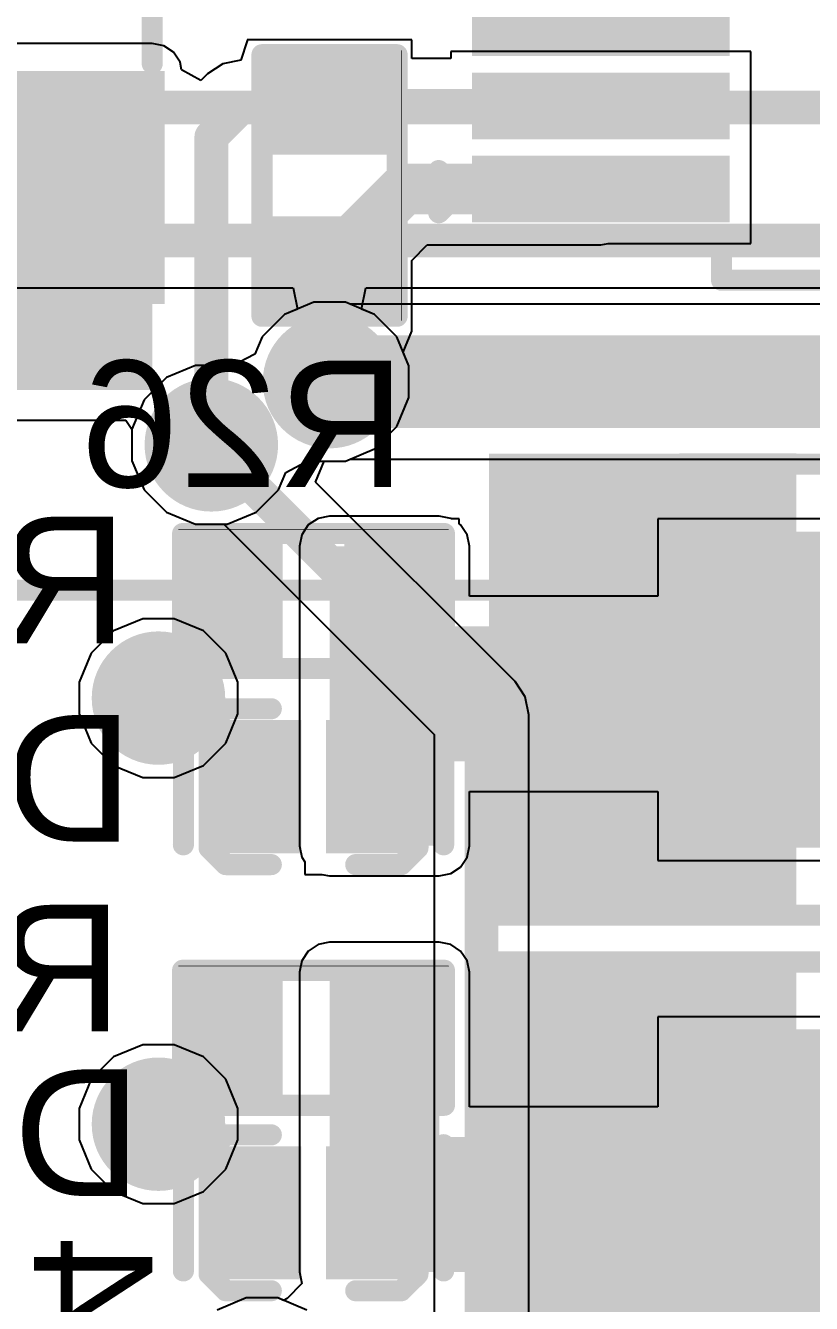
# Model space of a CAD drawing. Header units: inches. Extents: x 90 to 149.8, y 48.7 to 115.2.
# Drawn here: x 119.81 to 124.54, y 69.53 to 77.23 of the extents above; entities that cross this region are included whole.
import ezdxf

# ---------------------------------------------------------------- set-up
doc = ezdxf.new("R2010")
doc.units = ezdxf.units.IN
for name, color, linetype in [('Board_Outline', 56, 'Continuous'), ('Bottom Layer', 5, 'Continuous'), ('Bottom Overlay', 54, 'Continuous'), ('Bottom Paste', 16, 'Continuous'), ('Bottom Solder', 6, 'Continuous'), ('Layer 1', 16, 'Continuous'), ('Layer 2', 76, 'Continuous'), ('Top Layer', 1, 'Continuous'), ('Top Solder', 216, 'Continuous'), ('Via Holes', 16, 'Continuous')]:
    doc.layers.add(name, color=color, linetype=linetype)
doc.styles.add('Arial', font='', dxfattribs={"height": 0.2})
doc.styles.get('Arial').set_extended_font_data('Arial')

msp = doc.modelspace()

# ---------------------------------------------------------------- hatches: boundary and pattern name
at = {"layer": 'Bottom Layer'}
for points in [[(122.5474, 77.3922), (123.9974, 77.3922), (123.9974, 77.0922), (122.5474, 77.0922)], [(117.246, 75.0316), (120.5738, 75.0316), (120.5738, 76.937), (117.246, 76.937)], [(121.9581, 76.5048), (121.3231, 76.5048), (121.3231, 76.962), (121.9581, 76.962)], [(122.5474, 76.8922), (123.9974, 76.8922), (123.9974, 76.5922), (122.5474, 76.5922)], [(119.228, 75.6508), (119.228, 76.8508), (120.548, 76.8508), (120.548, 75.6508)], [(122.5474, 76.3922), (123.9974, 76.3922), (123.9974, 76.0922), (122.5474, 76.0922)], [(121.9581, 75.565), (121.3231, 75.565), (121.3231, 76.0222), (121.9581, 76.0222)], [(121.6406, 72.2884), (122.301, 72.2884), (122.301, 74.0918), (121.6406, 74.0918)], [(121.3029, 74.0791), (121.3029, 73.4441), (120.8457, 73.4441), (120.8457, 74.0791)], [(122.2427, 74.0791), (122.2427, 73.4441), (121.7855, 73.4441), (121.7855, 74.0791)], [(123.7942, 74.0782), (126.2942, 74.0782), (126.2942, 72.3782), (123.7942, 72.3782)], [(121.666, 72.7964), (125.0696, 72.7964), (125.0696, 73.6092), (121.666, 73.6092)], [(121.0192, 72.994), (121.4192, 72.994), (121.4192, 72.294), (121.0192, 72.294)], [(121.6692, 72.994), (122.0692, 72.994), (122.0692, 72.294), (121.6692, 72.294)], [(121.6406, 69.723), (122.301, 69.723), (122.301, 71.5264), (121.6406, 71.5264)], [(121.3029, 71.4497), (121.3029, 70.8147), (120.8457, 70.8147), (120.8457, 71.4497)], [(122.2427, 71.4497), (122.2427, 70.8147), (121.7855, 70.8147), (121.7855, 71.4497)], [(123.7942, 71.081), (126.2942, 71.081), (126.2942, 69.381), (123.7942, 69.381)], [(121.666, 69.723), (125.0696, 69.723), (125.0696, 70.5358), (121.666, 70.5358)], [(121.0192, 70.4286), (121.4192, 70.4286), (121.4192, 69.7286), (121.0192, 69.7286)], [(121.6692, 70.4286), (122.0692, 70.4286), (122.0692, 69.7286), (121.6692, 69.7286)], [(122.5042, 67.8434), (124.0028, 67.8434), (124.0028, 69.8246), (122.5042, 69.8246)]]:
    msp.add_hatch(color=5, dxfattribs=at).paths.add_polyline_path(points)
h = msp.add_hatch(color=5, dxfattribs=at)
edge = h.paths.add_edge_path()
edge.add_arc((121.6406, 75.0824), 0.3, 0, 360)
h = msp.add_hatch(color=5, dxfattribs=at)
edge = h.paths.add_edge_path()
edge.add_arc((120.9294, 74.7018), 0.3, 0, 360)
h = msp.add_hatch(color=5, dxfattribs=at)
edge = h.paths.add_edge_path()
edge.add_arc((120.6114, 73.1774), 0.3, 0, 360)
h = msp.add_hatch(color=5, dxfattribs=at)
edge = h.paths.add_edge_path()
edge.add_arc((120.6114, 70.612), 0.3, 0, 360)
at = {"layer": 'Bottom Overlay'}
for points in [[(122.5992, 71.8063), (123.7662, 71.8063), (123.7662, 74.6498), (122.5992, 74.6498)], [(123.7442, 74.1522), (124.4482, 74.1522), (124.4482, 74.6501), (123.7442, 74.6501)], [(123.7442, 71.8063), (124.4482, 71.8063), (124.4482, 72.3042), (123.7442, 72.3042)], [(122.5992, 68.8091), (123.7662, 68.8091), (123.7662, 71.6526), (122.5992, 71.6526)], [(123.7442, 71.155), (124.4482, 71.155), (124.4482, 71.6529), (123.7442, 71.6529)]]:
    msp.add_hatch(color=54, dxfattribs=at).paths.add_polyline_path(points)
at = {"layer": 'Bottom Paste'}
for points in [[(122.5474, 77.3922), (123.9974, 77.3922), (123.9974, 77.0922), (122.5474, 77.0922)], [(121.9581, 76.5048), (121.3231, 76.5048), (121.3231, 76.962), (121.9581, 76.962)], [(122.5474, 76.8922), (123.9974, 76.8922), (123.9974, 76.5922), (122.5474, 76.5922)], [(119.228, 75.6508), (119.228, 76.8508), (120.548, 76.8508), (120.548, 75.6508)], [(122.5474, 76.3922), (123.9974, 76.3922), (123.9974, 76.0922), (122.5474, 76.0922)], [(121.9581, 75.565), (121.3231, 75.565), (121.3231, 76.0222), (121.9581, 76.0222)], [(121.3029, 74.0791), (121.3029, 73.4441), (120.8457, 73.4441), (120.8457, 74.0791)], [(122.2427, 74.0791), (122.2427, 73.4441), (121.7855, 73.4441), (121.7855, 74.0791)], [(123.7942, 74.0782), (126.2942, 74.0782), (126.2942, 72.3782), (123.7942, 72.3782)], [(121.0192, 72.994), (121.4192, 72.994), (121.4192, 72.294), (121.0192, 72.294)], [(121.6692, 72.994), (122.0692, 72.994), (122.0692, 72.294), (121.6692, 72.294)], [(121.3029, 71.4497), (121.3029, 70.8147), (120.8457, 70.8147), (120.8457, 71.4497)], [(122.2427, 71.4497), (122.2427, 70.8147), (121.7855, 70.8147), (121.7855, 71.4497)], [(123.7942, 71.081), (126.2942, 71.081), (126.2942, 69.381), (123.7942, 69.381)], [(121.0192, 70.4286), (121.4192, 70.4286), (121.4192, 69.7286), (121.0192, 69.7286)], [(121.6692, 70.4286), (122.0692, 70.4286), (122.0692, 69.7286), (121.6692, 69.7286)]]:
    msp.add_hatch(color=16, dxfattribs=at).paths.add_polyline_path(points)
at = {"layer": 'Bottom Solder'}
for points in [[(122.4974, 77.4422), (124.0474, 77.4422), (124.0474, 77.0422), (122.4974, 77.0422)], [(122.0131, 76.4498), (121.2681, 76.4498), (121.2681, 77.017), (122.0131, 77.017)], [(119.1264, 75.5492), (119.1264, 76.9524), (120.6496, 76.9524), (120.6496, 75.5492)], [(122.4974, 76.9422), (124.0474, 76.9422), (124.0474, 76.5422), (122.4974, 76.5422)], [(122.4974, 76.4422), (124.0474, 76.4422), (124.0474, 76.0422), (122.4974, 76.0422)], [(122.0131, 75.51), (121.2681, 75.51), (121.2681, 76.0772), (122.0131, 76.0772)], [(123.6926, 74.1798), (126.3958, 74.1798), (126.3958, 72.2766), (123.6926, 72.2766)], [(121.3579, 74.1341), (121.3579, 73.3891), (120.7907, 73.3891), (120.7907, 74.1341)], [(122.2977, 74.1341), (122.2977, 73.3891), (121.7305, 73.3891), (121.7305, 74.1341)], [(120.9684, 73.0448), (121.47, 73.0448), (121.47, 72.2432), (120.9684, 72.2432)], [(121.6184, 73.0448), (122.12, 73.0448), (122.12, 72.2432), (121.6184, 72.2432)], [(121.3579, 71.5047), (121.3579, 70.7597), (120.7907, 70.7597), (120.7907, 71.5047)], [(122.2977, 71.5047), (122.2977, 70.7597), (121.7305, 70.7597), (121.7305, 71.5047)], [(123.6926, 71.1826), (126.3958, 71.1826), (126.3958, 69.2794), (123.6926, 69.2794)], [(120.9684, 70.4794), (121.47, 70.4794), (121.47, 69.6778), (120.9684, 69.6778)], [(121.6184, 70.4794), (122.12, 70.4794), (122.12, 69.6778), (121.6184, 69.6778)]]:
    msp.add_hatch(color=6, dxfattribs=at).paths.add_polyline_path(points)
h = msp.add_hatch(color=6, dxfattribs=at)
edge = h.paths.add_edge_path()
edge.add_arc((121.6406, 75.0824), 0.4016, 0, 360)
h = msp.add_hatch(color=6, dxfattribs=at)
edge = h.paths.add_edge_path()
edge.add_arc((120.9294, 74.7018), 0.4016, 0, 360)
h = msp.add_hatch(color=6, dxfattribs=at)
edge = h.paths.add_edge_path()
edge.add_arc((120.6114, 73.1774), 0.4016, 0, 360)
h = msp.add_hatch(color=6, dxfattribs=at)
edge = h.paths.add_edge_path()
edge.add_arc((120.6114, 70.612), 0.4016, 0, 360)
at = {"layer": 'Layer 1'}
h = msp.add_hatch(color=16, dxfattribs=at)
edge = h.paths.add_edge_path()
edge.add_arc((121.6406, 75.0824), 0.3, 0, 360)
h = msp.add_hatch(color=16, dxfattribs=at)
edge = h.paths.add_edge_path()
edge.add_arc((120.9294, 74.7018), 0.3, 0, 360)
h = msp.add_hatch(color=16, dxfattribs=at)
edge = h.paths.add_edge_path()
edge.add_arc((120.6114, 73.1774), 0.3, 0, 360)
h = msp.add_hatch(color=16, dxfattribs=at)
edge = h.paths.add_edge_path()
edge.add_arc((120.6114, 70.612), 0.3, 0, 360)
at = {"layer": 'Layer 2'}
h = msp.add_hatch(color=76, dxfattribs=at)
edge = h.paths.add_edge_path()
edge.add_arc((121.6406, 75.0824), 0.3, 0, 360)
h = msp.add_hatch(color=76, dxfattribs=at)
edge = h.paths.add_edge_path()
edge.add_arc((120.9294, 74.7018), 0.3, 0, 360)
h = msp.add_hatch(color=76, dxfattribs=at)
edge = h.paths.add_edge_path()
edge.add_arc((120.6114, 73.1774), 0.3, 0, 360)
h = msp.add_hatch(color=76, dxfattribs=at)
edge = h.paths.add_edge_path()
edge.add_arc((120.6114, 70.612), 0.3, 0, 360)
at = {"layer": 'Top Layer'}
h = msp.add_hatch(color=1, dxfattribs=at)
edge = h.paths.add_edge_path()
edge.add_arc((121.6406, 75.0824), 0.3, 0, 360)
h = msp.add_hatch(color=1, dxfattribs=at)
edge = h.paths.add_edge_path()
edge.add_arc((120.9294, 74.7018), 0.3, 0, 360)
h = msp.add_hatch(color=1, dxfattribs=at)
edge = h.paths.add_edge_path()
edge.add_arc((120.6114, 73.1774), 0.3, 0, 360)
h = msp.add_hatch(color=1, dxfattribs=at)
edge = h.paths.add_edge_path()
edge.add_arc((120.6114, 70.612), 0.3, 0, 360)
at = {"layer": 'Top Solder'}
h = msp.add_hatch(color=216, dxfattribs=at)
edge = h.paths.add_edge_path()
edge.add_arc((121.6406, 75.0824), 0.4016, 0, 360)
h = msp.add_hatch(color=216, dxfattribs=at)
edge = h.paths.add_edge_path()
edge.add_arc((120.9294, 74.7018), 0.4016, 0, 360)
h = msp.add_hatch(color=216, dxfattribs=at)
edge = h.paths.add_edge_path()
edge.add_arc((120.6114, 73.1774), 0.4016, 0, 360)
h = msp.add_hatch(color=216, dxfattribs=at)
edge = h.paths.add_edge_path()
edge.add_arc((120.6114, 70.612), 0.4016, 0, 360)
at = {"layer": 'Via Holes'}
h = msp.add_hatch(color=7, dxfattribs=at)
edge = h.paths.add_edge_path()
edge.add_arc((121.6406, 75.0824), 0.15, 0, 360)
h = msp.add_hatch(color=7, dxfattribs=at)
edge = h.paths.add_edge_path()
edge.add_arc((120.9294, 74.7018), 0.15, 0, 360)
h = msp.add_hatch(color=7, dxfattribs=at)
edge = h.paths.add_edge_path()
edge.add_arc((120.6114, 73.1774), 0.15, 0, 360)
h = msp.add_hatch(color=7, dxfattribs=at)
edge = h.paths.add_edge_path()
edge.add_arc((120.6114, 70.612), 0.15, 0, 360)

# ---------------------------------------------------------------- linework, layer by layer
at = {"layer": 'Board_Outline'}
msp.add_lwpolyline([(118.439, 73.827, 0.127, 0.127, 0), (140.939, 73.827, 0.127, 0.127, 0)], format="xyseb", dxfattribs=at)
at = {"layer": 'Bottom Layer'}
for p, q in [((120.5738, 77.1183), (117.5408, 77.1183)), ((120.6432, 77.1045), (120.5738, 77.1183)), ((120.702, 77.0652), (120.6432, 77.1045)), ((121.1453, 77.1339), (121.1072, 77.0183)), ((122.1359, 77.1398), (121.1453, 77.1398)), ((121.1453, 77.1398), (121.1453, 77.1339)), ((122.1359, 77.0271), (122.1359, 77.1398)), ((120.7413, 77.0064), (120.702, 77.0652)), ((121.1072, 77.0183), (120.9982, 76.9966)), ((122.3696, 77.0271), (122.1359, 77.0271)), ((124.1752, 77.07), (122.3696, 77.07)), ((122.3696, 77.07), (122.3696, 77.0271)), ((124.1752, 75.9144), (124.1752, 77.07)), ((120.7506, 76.9593), (120.7413, 77.0064)), ((120.8665, 76.8955), (120.7506, 76.9593)), ((120.9058, 76.9348), (120.8665, 76.8955)), ((120.9982, 76.9966), (120.9058, 76.9348)), ((122.1359, 75.8128), (122.2287, 75.9055)), ((122.2287, 75.9055), (123.2724, 75.9055)), ((123.2724, 75.9055), (123.317, 75.9144)), ((123.317, 75.9144), (124.1752, 75.9144)), ((122.1359, 75.3872), (122.1359, 75.8128)), ((122.0841, 75.2602), (122.1359, 75.3872)), ((122.1359, 75.3872), (122.1359, 75.3872)), ((122.1184, 75.1774), (122.0841, 75.2602)), ((122.1184, 74.9874), (122.1184, 75.1774)), ((122.0457, 74.8117), (122.1184, 74.9874)), ((117.246, 74.8503), (120.4159, 74.8503)), ((120.4159, 74.8503), (120.4516, 74.7968)), ((120.4516, 74.7968), (120.4516, 74.6067)), ((121.9113, 74.6773), (122.0457, 74.8117)), ((121.7356, 74.6046), (121.9113, 74.6773)), ((120.4516, 74.6067), (120.5243, 74.4311)), ((121.3781, 74.5365), (121.5245, 74.6133)), ((121.5245, 74.6133), (121.5456, 74.6046)), ((121.5456, 74.6046), (121.7356, 74.6046)), ((121.3345, 74.4311), (121.3781, 74.5365)), ((120.5243, 74.4311), (120.6587, 74.2967)), ((121.2001, 74.2967), (121.3345, 74.4311)), ((120.6587, 74.2967), (120.8344, 74.224)), ((121.0244, 74.224), (121.2001, 74.2967)), ((121.5712, 74.2593), (121.5124, 74.22)), ((121.6406, 74.2731), (121.5712, 74.2593)), ((122.301, 74.2731), (121.6406, 74.2731)), ((122.3704, 74.2593), (122.301, 74.2731)), ((122.3739, 74.2569), (122.3704, 74.2593)), ((122.4205, 74.2569), (122.3739, 74.2569)), ((122.4205, 74.2258), (122.4205, 74.2569)), ((124.7075, 74.256), (123.6164, 74.256)), ((123.6164, 74.256), (123.6164, 73.7905)), ((120.8344, 74.224), (121.0244, 74.224)), ((121.5124, 74.22), (121.4731, 74.1612)), ((122.4292, 74.22), (122.4205, 74.2258)), ((122.4685, 74.1612), (122.4292, 74.22)), ((121.4731, 74.1612), (121.4593, 74.0918)), ((121.4593, 74.0918), (121.4593, 72.2884)), ((122.4823, 74.0918), (122.4685, 74.1612)), ((122.4823, 73.7905), (122.4823, 74.0918)), ((123.6164, 73.7905), (122.4823, 73.7905)), ((122.4823, 72.2884), (122.4823, 72.6151)), ((122.4823, 72.6151), (123.6164, 72.6151)), ((123.6164, 72.6151), (123.6164, 72.2004)), ((121.4593, 72.2884), (121.4731, 72.219)), ((122.4685, 72.219), (122.4823, 72.2884)), ((121.4731, 72.219), (121.4914, 72.1917)), ((121.4914, 72.1917), (121.4914, 72.1162)), ((122.4292, 72.1602), (122.4685, 72.219)), ((123.6164, 72.2004), (126.472, 72.2004)), ((121.4914, 72.1162), (121.5949, 72.1162)), ((121.5949, 72.1162), (121.6406, 72.1071)), ((121.6406, 72.1071), (122.301, 72.1071)), ((122.301, 72.1071), (122.3704, 72.1209)), ((122.3704, 72.1209), (122.4292, 72.1602)), ((121.6406, 71.7077), (121.5712, 71.6939)), ((122.301, 71.7077), (121.6406, 71.7077)), ((122.3704, 71.6939), (122.301, 71.7077)), ((121.5124, 71.6546), (121.4731, 71.5958)), ((121.5712, 71.6939), (121.5124, 71.6546)), ((122.4292, 71.6546), (122.3704, 71.6939)), ((122.4685, 71.5958), (122.4292, 71.6546)), ((121.4731, 71.5958), (121.4593, 71.5264)), ((122.4823, 71.5264), (122.4685, 71.5958)), ((121.4593, 71.5264), (121.4593, 69.723)), ((122.4823, 70.7171), (122.4823, 71.5264)), ((126.472, 71.2588), (123.6164, 71.2588)), ((123.6164, 71.2588), (123.6164, 70.7171)), ((123.6164, 70.7171), (122.4823, 70.7171)), ((121.4593, 69.723), (121.4731, 69.6536)), ((121.4731, 69.6536), (121.3853, 69.5636)), ((121.1392, 69.5658), (120.9635, 69.4931)), ((121.3292, 69.5658), (121.1392, 69.5658)), ((121.3644, 69.5512), (121.3292, 69.5658)), ((121.3853, 69.5636), (121.3644, 69.5512))]:
    msp.add_line(p, q, dxfattribs=at)
for points in [[(119.634, 76.6318, 0.3048, 0.3048, 0), (119.9896, 76.2762, 0.3048, 0.3048, 0)], [(120.9294, 76.5556, 0.2032, 0.2032, 0), (121.1072, 76.7334, 0.2032, 0.2032, 0)], [(121.1072, 76.7334, 0.2032, 0.2032, 0), (121.6406, 76.7334, 0.2032, 0.2032, 0)], [(121.6406, 76.7334, 0.2032, 0.2032, 0), (121.6494, 76.7422, 0.2032, 0.2032, 0)], [(121.6494, 76.7422, 0.2032, 0.2032, 0), (123.2724, 76.7422, 0.2032, 0.2032, 0)], [(120.9294, 74.7018, 0.2032, 0.2032, 0), (120.9294, 76.5556, 0.2032, 0.2032, 0)], [(119.3038, 76.2762, 0.3048, 0.3048, 0), (119.9896, 76.2762, 0.3048, 0.3048, 0)], [(121.6406, 75.7936, 0.3048, 0.3048, 0), (122.0892, 76.2422, 0.3048, 0.3048, 0)], [(122.0892, 76.2422, 0.3048, 0.3048, 0), (123.2724, 76.2422, 0.3048, 0.3048, 0)], [(121.6406, 75.0824, 0.3048, 0.3048, 0), (121.6406, 75.7936, 0.3048, 0.3048, 0)], [(120.9294, 74.5998, 0.2032, 0.2032, 0), (120.9294, 74.7018, 0.2032, 0.2032, 0)]]:
    msp.add_lwpolyline(points, format="xyseb", dxfattribs=at)
for points in [[(121.0564, 76.7334, 0.1016, 0.1016, 1), (121.158, 76.7334, 0.1016, 0.1016, 1)], [(121.0564, 76.7334, 0.1016, 0.1016, 1), (121.158, 76.7334, 0.1016, 0.1016, 1)], [(121.5898, 76.7334, 0.1016, 0.1016, 1), (121.6914, 76.7334, 0.1016, 0.1016, 1)], [(121.5898, 76.7334, 0.1016, 0.1016, 1), (121.6914, 76.7334, 0.1016, 0.1016, 1)], [(121.5986, 76.7422, 0.1016, 0.1016, 1), (121.7002, 76.7422, 0.1016, 0.1016, 1)], [(121.5986, 76.7422, 0.1016, 0.1016, 1), (121.7002, 76.7422, 0.1016, 0.1016, 1)], [(123.2216, 76.7422, 0.1016, 0.1016, 1), (123.3232, 76.7422, 0.1016, 0.1016, 1)], [(120.8786, 76.5556, 0.1016, 0.1016, 1), (120.9802, 76.5556, 0.1016, 0.1016, 1)], [(120.8786, 76.5556, 0.1016, 0.1016, 1), (120.9802, 76.5556, 0.1016, 0.1016, 1)], [(119.9134, 76.2762, 0.1524, 0.1524, 1), (120.0658, 76.2762, 0.1524, 0.1524, 1)], [(119.9134, 76.2762, 0.1524, 0.1524, 1), (120.0658, 76.2762, 0.1524, 0.1524, 1)], [(122.013, 76.2422, 0.1524, 0.1524, 1), (122.1654, 76.2422, 0.1524, 0.1524, 1)], [(122.013, 76.2422, 0.1524, 0.1524, 1), (122.1654, 76.2422, 0.1524, 0.1524, 1)], [(123.1962, 76.2422, 0.1524, 0.1524, 1), (123.3486, 76.2422, 0.1524, 0.1524, 1)], [(121.5644, 75.7936, 0.1524, 0.1524, 1), (121.7168, 75.7936, 0.1524, 0.1524, 1)], [(121.5644, 75.7936, 0.1524, 0.1524, 1), (121.7168, 75.7936, 0.1524, 0.1524, 1)], [(121.5644, 75.0824, 0.1524, 0.1524, 1), (121.7168, 75.0824, 0.1524, 0.1524, 1)], [(120.8786, 74.7018, 0.1016, 0.1016, 1), (120.9802, 74.7018, 0.1016, 0.1016, 1)], [(120.8786, 74.7018, 0.1016, 0.1016, 1), (120.9802, 74.7018, 0.1016, 0.1016, 1)], [(120.8786, 74.5998, 0.1016, 0.1016, 1), (120.9802, 74.5998, 0.1016, 0.1016, 1)]]:
    msp.add_lwpolyline(points, format="xyseb", close=True, dxfattribs=at)
at = {"layer": 'Bottom Overlay'}
for points in [[(120.5738, 76.9968, 0.127, 0.127, 0), (120.5738, 77.5048, 0.127, 0.127, 0)], [(121.2342, 75.4761, 0.127, 0.127, 0), (121.2342, 77.0509, 0.127, 0.127, 0)], [(121.2342, 77.0509, 0.127, 0.127, 0), (122.047, 77.0509, 0.127, 0.127, 0)], [(122.047, 75.4761, 0.127, 0.127, 0), (122.047, 77.0509, 0.127, 0.127, 0)], [(122.0724, 75.4507, 0.00323, 0.00323, 0), (122.0724, 77.0763, 0.00323, 0.00323, 0)], [(122.2974, 76.0992, 0.127, 0.127, 0), (122.2974, 76.3532, 0.127, 0.127, 0)], [(122.2974, 76.3532, 0.127, 0.127, 0), (122.4244, 76.2262, 0.127, 0.127, 0)], [(122.2974, 76.0992, 0.127, 0.127, 0), (122.4244, 76.2262, 0.127, 0.127, 0)], [(123.9992, 75.6928, 0.127, 0.127, 0), (123.9992, 75.9468, 0.127, 0.127, 0)], [(123.9992, 75.6928, 0.127, 0.127, 0), (126.9456, 75.6928, 0.127, 0.127, 0)], [(121.2342, 75.4761, 0.127, 0.127, 0), (122.047, 75.4761, 0.127, 0.127, 0)], [(124.3861, 74.5859, 0.127, 0.127, 0), (129.1054, 74.5859, 0.127, 0.127, 0)], [(120.7568, 73.3552, 0.127, 0.127, 0), (120.7568, 74.168, 0.127, 0.127, 0)], [(120.7568, 74.168, 0.127, 0.127, 0), (122.3316, 74.168, 0.127, 0.127, 0)], [(120.7314, 74.1934, 0.00323, 0.00323, 0), (122.357, 74.1934, 0.00323, 0.00323, 0)], [(122.3316, 73.3552, 0.127, 0.127, 0), (122.3316, 74.168, 0.127, 0.127, 0)], [(120.7568, 73.3552, 0.127, 0.127, 0), (122.3316, 73.3552, 0.127, 0.127, 0)], [(120.9159, 73.0131, 0.127, 0.127, 0), (121.0159, 73.1132, 0.127, 0.127, 0)], [(121.0159, 73.1132, 0.127, 0.127, 0), (121.2902, 73.1132, 0.127, 0.127, 0)], [(121.7982, 73.1132, 0.127, 0.127, 0), (122.0725, 73.1132, 0.127, 0.127, 0)], [(122.0725, 73.1132, 0.127, 0.127, 0), (122.1726, 73.0131, 0.127, 0.127, 0)], [(120.7613, 72.294, 0.127, 0.127, 0), (120.7613, 73.054, 0.127, 0.127, 0)], [(122.3272, 72.294, 0.127, 0.127, 0), (122.3272, 73.054, 0.127, 0.127, 0)], [(120.9159, 72.2749, 0.127, 0.127, 0), (120.9159, 73.0131, 0.127, 0.127, 0)], [(122.1726, 72.2749, 0.127, 0.127, 0), (122.1726, 73.0131, 0.127, 0.127, 0)], [(120.9159, 72.2749, 0.127, 0.127, 0), (121.0159, 72.1748, 0.127, 0.127, 0)], [(122.0725, 72.1748, 0.127, 0.127, 0), (122.1726, 72.2749, 0.127, 0.127, 0)], [(121.0159, 72.1748, 0.127, 0.127, 0), (121.0459, 72.1748, 0.127, 0.127, 0)], [(121.0459, 72.1748, 0.127, 0.127, 0), (121.2902, 72.1748, 0.127, 0.127, 0)], [(121.7982, 72.1748, 0.127, 0.127, 0), (122.0426, 72.1748, 0.127, 0.127, 0)], [(122.0426, 72.1748, 0.127, 0.127, 0), (122.0725, 72.1748, 0.127, 0.127, 0)], [(124.3861, 71.8705, 0.127, 0.127, 0), (129.1054, 71.8705, 0.127, 0.127, 0)], [(124.3861, 71.5887, 0.127, 0.127, 0), (129.1054, 71.5887, 0.127, 0.127, 0)], [(120.7568, 71.5386, 0.127, 0.127, 0), (122.3316, 71.5386, 0.127, 0.127, 0)], [(120.7568, 70.7258, 0.127, 0.127, 0), (120.7568, 71.5386, 0.127, 0.127, 0)], [(120.7314, 71.564, 0.00323, 0.00323, 0), (122.357, 71.564, 0.00323, 0.00323, 0)], [(122.3316, 70.7258, 0.127, 0.127, 0), (122.3316, 71.5386, 0.127, 0.127, 0)], [(120.7568, 70.7258, 0.127, 0.127, 0), (122.3316, 70.7258, 0.127, 0.127, 0)], [(120.7613, 69.7286, 0.127, 0.127, 0), (120.7613, 70.4886, 0.127, 0.127, 0)], [(120.9159, 70.4477, 0.127, 0.127, 0), (121.0159, 70.5478, 0.127, 0.127, 0)], [(121.0159, 70.5478, 0.127, 0.127, 0), (121.2902, 70.5478, 0.127, 0.127, 0)], [(121.7982, 70.5478, 0.127, 0.127, 0), (122.0725, 70.5478, 0.127, 0.127, 0)], [(122.0725, 70.5478, 0.127, 0.127, 0), (122.1726, 70.4477, 0.127, 0.127, 0)], [(122.3272, 69.7286, 0.127, 0.127, 0), (122.3272, 70.4886, 0.127, 0.127, 0)], [(120.9159, 69.7095, 0.127, 0.127, 0), (120.9159, 70.4477, 0.127, 0.127, 0)], [(122.1726, 69.7095, 0.127, 0.127, 0), (122.1726, 70.4477, 0.127, 0.127, 0)], [(120.9159, 69.7095, 0.127, 0.127, 0), (121.0159, 69.6094, 0.127, 0.127, 0)], [(122.0725, 69.6094, 0.127, 0.127, 0), (122.1726, 69.7095, 0.127, 0.127, 0)], [(121.0159, 69.6094, 0.127, 0.127, 0), (121.0459, 69.6094, 0.127, 0.127, 0)], [(121.0459, 69.6094, 0.127, 0.127, 0), (121.2902, 69.6094, 0.127, 0.127, 0)], [(121.7982, 69.6094, 0.127, 0.127, 0), (122.0426, 69.6094, 0.127, 0.127, 0)], [(122.0426, 69.6094, 0.127, 0.127, 0), (122.0725, 69.6094, 0.127, 0.127, 0)]]:
    msp.add_lwpolyline(points, format="xyseb", dxfattribs=at)
for points in [[(121.2024, 77.0509, 0.0635, 0.0635, 1), (121.266, 77.0509, 0.0635, 0.0635, 1)], [(121.2024, 77.0509, 0.0635, 0.0635, 1), (121.266, 77.0509, 0.0635, 0.0635, 1)], [(122.0152, 77.0509, 0.0635, 0.0635, 1), (122.0787, 77.0509, 0.0635, 0.0635, 1)], [(122.0152, 77.0509, 0.0635, 0.0635, 1), (122.0787, 77.0509, 0.0635, 0.0635, 1)], [(120.5421, 76.9968, 0.0635, 0.0635, 1), (120.6055, 76.9968, 0.0635, 0.0635, 1)], [(122.0716, 77.0763, 0.00161, 0.00161, 1), (122.0732, 77.0763, 0.00161, 0.00161, 1)], [(122.2657, 76.3532, 0.0635, 0.0635, 1), (122.3292, 76.3532, 0.0635, 0.0635, 1)], [(122.2657, 76.3532, 0.0635, 0.0635, 1), (122.3292, 76.3532, 0.0635, 0.0635, 1)], [(122.3927, 76.2262, 0.0635, 0.0635, 1), (122.4562, 76.2262, 0.0635, 0.0635, 1)], [(122.3927, 76.2262, 0.0635, 0.0635, 1), (122.4562, 76.2262, 0.0635, 0.0635, 1)], [(122.2657, 76.0992, 0.0635, 0.0635, 1), (122.3292, 76.0992, 0.0635, 0.0635, 1)], [(122.2657, 76.0992, 0.0635, 0.0635, 1), (122.3292, 76.0992, 0.0635, 0.0635, 1)], [(123.9675, 75.9468, 0.0635, 0.0635, 1), (124.031, 75.9468, 0.0635, 0.0635, 1)], [(123.9675, 75.6928, 0.0635, 0.0635, 1), (124.031, 75.6928, 0.0635, 0.0635, 1)], [(123.9675, 75.6928, 0.0635, 0.0635, 1), (124.031, 75.6928, 0.0635, 0.0635, 1)], [(121.2024, 75.4761, 0.0635, 0.0635, 1), (121.266, 75.4761, 0.0635, 0.0635, 1)], [(121.2024, 75.4761, 0.0635, 0.0635, 1), (121.266, 75.4761, 0.0635, 0.0635, 1)], [(122.0152, 75.4761, 0.0635, 0.0635, 1), (122.0787, 75.4761, 0.0635, 0.0635, 1)], [(122.0152, 75.4761, 0.0635, 0.0635, 1), (122.0787, 75.4761, 0.0635, 0.0635, 1)], [(122.0716, 75.4507, 0.00161, 0.00161, 1), (122.0732, 75.4507, 0.00161, 0.00161, 1)], [(124.3543, 74.5859, 0.0635, 0.0635, 1), (124.4178, 74.5859, 0.0635, 0.0635, 1)], [(120.7251, 74.168, 0.0635, 0.0635, 1), (120.7886, 74.168, 0.0635, 0.0635, 1)], [(120.7251, 74.168, 0.0635, 0.0635, 1), (120.7886, 74.168, 0.0635, 0.0635, 1)], [(120.7306, 74.1934, 0.00161, 0.00161, 1), (120.7322, 74.1934, 0.00161, 0.00161, 1)], [(122.2999, 74.168, 0.0635, 0.0635, 1), (122.3634, 74.168, 0.0635, 0.0635, 1)], [(122.2999, 74.168, 0.0635, 0.0635, 1), (122.3634, 74.168, 0.0635, 0.0635, 1)], [(122.3562, 74.1934, 0.00161, 0.00161, 1), (122.3578, 74.1934, 0.00161, 0.00161, 1)], [(120.7251, 73.3552, 0.0635, 0.0635, 1), (120.7886, 73.3552, 0.0635, 0.0635, 1)], [(120.7251, 73.3552, 0.0635, 0.0635, 1), (120.7886, 73.3552, 0.0635, 0.0635, 1)], [(122.2999, 73.3552, 0.0635, 0.0635, 1), (122.3634, 73.3552, 0.0635, 0.0635, 1)], [(122.2999, 73.3552, 0.0635, 0.0635, 1), (122.3634, 73.3552, 0.0635, 0.0635, 1)], [(120.9841, 73.1132, 0.0635, 0.0635, 1), (121.0476, 73.1132, 0.0635, 0.0635, 1)], [(120.9841, 73.1132, 0.0635, 0.0635, 1), (121.0476, 73.1132, 0.0635, 0.0635, 1)], [(121.2585, 73.1132, 0.0635, 0.0635, 1), (121.322, 73.1132, 0.0635, 0.0635, 1)], [(121.7665, 73.1132, 0.0635, 0.0635, 1), (121.83, 73.1132, 0.0635, 0.0635, 1)], [(122.0408, 73.1132, 0.0635, 0.0635, 1), (122.1043, 73.1132, 0.0635, 0.0635, 1)], [(122.0408, 73.1132, 0.0635, 0.0635, 1), (122.1043, 73.1132, 0.0635, 0.0635, 1)], [(120.7295, 73.054, 0.0635, 0.0635, 1), (120.793, 73.054, 0.0635, 0.0635, 1)], [(122.2954, 73.054, 0.0635, 0.0635, 1), (122.3589, 73.054, 0.0635, 0.0635, 1)], [(120.8841, 73.0131, 0.0635, 0.0635, 1), (120.9476, 73.0131, 0.0635, 0.0635, 1)], [(120.8841, 73.0131, 0.0635, 0.0635, 1), (120.9476, 73.0131, 0.0635, 0.0635, 1)], [(122.1408, 73.0131, 0.0635, 0.0635, 1), (122.2043, 73.0131, 0.0635, 0.0635, 1)], [(122.1408, 73.0131, 0.0635, 0.0635, 1), (122.2043, 73.0131, 0.0635, 0.0635, 1)], [(120.7295, 72.294, 0.0635, 0.0635, 1), (120.793, 72.294, 0.0635, 0.0635, 1)], [(120.8841, 72.2749, 0.0635, 0.0635, 1), (120.9476, 72.2749, 0.0635, 0.0635, 1)], [(120.8841, 72.2749, 0.0635, 0.0635, 1), (120.9476, 72.2749, 0.0635, 0.0635, 1)], [(122.1408, 72.2749, 0.0635, 0.0635, 1), (122.2043, 72.2749, 0.0635, 0.0635, 1)], [(122.1408, 72.2749, 0.0635, 0.0635, 1), (122.2043, 72.2749, 0.0635, 0.0635, 1)], [(122.2954, 72.294, 0.0635, 0.0635, 1), (122.3589, 72.294, 0.0635, 0.0635, 1)], [(120.9841, 72.1748, 0.0635, 0.0635, 1), (121.0476, 72.1748, 0.0635, 0.0635, 1)], [(120.9841, 72.1748, 0.0635, 0.0635, 1), (121.0476, 72.1748, 0.0635, 0.0635, 1)], [(121.0141, 72.1748, 0.0635, 0.0635, 1), (121.0776, 72.1748, 0.0635, 0.0635, 1)], [(121.0141, 72.1748, 0.0635, 0.0635, 1), (121.0776, 72.1748, 0.0635, 0.0635, 1)], [(121.2585, 72.1748, 0.0635, 0.0635, 1), (121.322, 72.1748, 0.0635, 0.0635, 1)], [(121.7665, 72.1748, 0.0635, 0.0635, 1), (121.83, 72.1748, 0.0635, 0.0635, 1)], [(122.0108, 72.1748, 0.0635, 0.0635, 1), (122.0743, 72.1748, 0.0635, 0.0635, 1)], [(122.0108, 72.1748, 0.0635, 0.0635, 1), (122.0743, 72.1748, 0.0635, 0.0635, 1)], [(122.0408, 72.1748, 0.0635, 0.0635, 1), (122.1043, 72.1748, 0.0635, 0.0635, 1)], [(122.0408, 72.1748, 0.0635, 0.0635, 1), (122.1043, 72.1748, 0.0635, 0.0635, 1)], [(124.3543, 71.8705, 0.0635, 0.0635, 1), (124.4178, 71.8705, 0.0635, 0.0635, 1)], [(124.3543, 71.5887, 0.0635, 0.0635, 1), (124.4178, 71.5887, 0.0635, 0.0635, 1)], [(120.7251, 71.5386, 0.0635, 0.0635, 1), (120.7886, 71.5386, 0.0635, 0.0635, 1)], [(120.7251, 71.5386, 0.0635, 0.0635, 1), (120.7886, 71.5386, 0.0635, 0.0635, 1)], [(120.7306, 71.564, 0.00161, 0.00161, 1), (120.7322, 71.564, 0.00161, 0.00161, 1)], [(122.2999, 71.5386, 0.0635, 0.0635, 1), (122.3634, 71.5386, 0.0635, 0.0635, 1)], [(122.2999, 71.5386, 0.0635, 0.0635, 1), (122.3634, 71.5386, 0.0635, 0.0635, 1)], [(122.3562, 71.564, 0.00161, 0.00161, 1), (122.3578, 71.564, 0.00161, 0.00161, 1)], [(120.7251, 70.7258, 0.0635, 0.0635, 1), (120.7886, 70.7258, 0.0635, 0.0635, 1)], [(120.7251, 70.7258, 0.0635, 0.0635, 1), (120.7886, 70.7258, 0.0635, 0.0635, 1)], [(122.2999, 70.7258, 0.0635, 0.0635, 1), (122.3634, 70.7258, 0.0635, 0.0635, 1)], [(122.2999, 70.7258, 0.0635, 0.0635, 1), (122.3634, 70.7258, 0.0635, 0.0635, 1)], [(120.7295, 70.4886, 0.0635, 0.0635, 1), (120.793, 70.4886, 0.0635, 0.0635, 1)], [(120.9841, 70.5478, 0.0635, 0.0635, 1), (121.0476, 70.5478, 0.0635, 0.0635, 1)], [(120.9841, 70.5478, 0.0635, 0.0635, 1), (121.0476, 70.5478, 0.0635, 0.0635, 1)], [(121.2585, 70.5478, 0.0635, 0.0635, 1), (121.322, 70.5478, 0.0635, 0.0635, 1)], [(121.7665, 70.5478, 0.0635, 0.0635, 1), (121.83, 70.5478, 0.0635, 0.0635, 1)], [(122.0408, 70.5478, 0.0635, 0.0635, 1), (122.1043, 70.5478, 0.0635, 0.0635, 1)], [(122.0408, 70.5478, 0.0635, 0.0635, 1), (122.1043, 70.5478, 0.0635, 0.0635, 1)], [(122.2954, 70.4886, 0.0635, 0.0635, 1), (122.3589, 70.4886, 0.0635, 0.0635, 1)], [(120.8841, 70.4477, 0.0635, 0.0635, 1), (120.9476, 70.4477, 0.0635, 0.0635, 1)], [(120.8841, 70.4477, 0.0635, 0.0635, 1), (120.9476, 70.4477, 0.0635, 0.0635, 1)], [(122.1408, 70.4477, 0.0635, 0.0635, 1), (122.2043, 70.4477, 0.0635, 0.0635, 1)], [(122.1408, 70.4477, 0.0635, 0.0635, 1), (122.2043, 70.4477, 0.0635, 0.0635, 1)], [(120.7295, 69.7286, 0.0635, 0.0635, 1), (120.793, 69.7286, 0.0635, 0.0635, 1)], [(122.2954, 69.7286, 0.0635, 0.0635, 1), (122.3589, 69.7286, 0.0635, 0.0635, 1)], [(120.8841, 69.7095, 0.0635, 0.0635, 1), (120.9476, 69.7095, 0.0635, 0.0635, 1)], [(120.8841, 69.7095, 0.0635, 0.0635, 1), (120.9476, 69.7095, 0.0635, 0.0635, 1)], [(122.1408, 69.7095, 0.0635, 0.0635, 1), (122.2043, 69.7095, 0.0635, 0.0635, 1)], [(122.1408, 69.7095, 0.0635, 0.0635, 1), (122.2043, 69.7095, 0.0635, 0.0635, 1)], [(120.9841, 69.6094, 0.0635, 0.0635, 1), (121.0476, 69.6094, 0.0635, 0.0635, 1)], [(120.9841, 69.6094, 0.0635, 0.0635, 1), (121.0476, 69.6094, 0.0635, 0.0635, 1)], [(121.0141, 69.6094, 0.0635, 0.0635, 1), (121.0776, 69.6094, 0.0635, 0.0635, 1)], [(121.0141, 69.6094, 0.0635, 0.0635, 1), (121.0776, 69.6094, 0.0635, 0.0635, 1)], [(121.2585, 69.6094, 0.0635, 0.0635, 1), (121.322, 69.6094, 0.0635, 0.0635, 1)], [(121.7665, 69.6094, 0.0635, 0.0635, 1), (121.83, 69.6094, 0.0635, 0.0635, 1)], [(122.0108, 69.6094, 0.0635, 0.0635, 1), (122.0743, 69.6094, 0.0635, 0.0635, 1)], [(122.0108, 69.6094, 0.0635, 0.0635, 1), (122.0743, 69.6094, 0.0635, 0.0635, 1)], [(122.0408, 69.6094, 0.0635, 0.0635, 1), (122.1043, 69.6094, 0.0635, 0.0635, 1)], [(122.0408, 69.6094, 0.0635, 0.0635, 1), (122.1043, 69.6094, 0.0635, 0.0635, 1)]]:
    msp.add_lwpolyline(points, format="xyseb", close=True, dxfattribs=at)
at = {"layer": 'Layer 1'}
for p, q in [((119.049, 75.6467), (121.4226, 75.6467)), ((121.4226, 75.6467), (121.4478, 75.5197)), ((121.8334, 75.5197), (121.8586, 75.6467)), ((121.8586, 75.6467), (128.4524, 75.6467)), ((121.3699, 75.4875), (121.2355, 75.3531)), ((121.4478, 75.5197), (121.3699, 75.4875)), ((121.9113, 75.4875), (121.8334, 75.5197)), ((122.0457, 75.3531), (121.9113, 75.4875)), ((121.2355, 75.3531), (121.1919, 75.2477)), ((122.1184, 75.1774), (122.0457, 75.3531)), ((121.1919, 75.2477), (121.0455, 75.1709)), ((120.8344, 75.1796), (120.6587, 75.1068)), ((121.0244, 75.1796), (120.8344, 75.1796)), ((121.0455, 75.1709), (121.0244, 75.1796)), ((122.1184, 74.9874), (122.1184, 75.1774)), ((120.6587, 75.1068), (120.5243, 74.9724)), ((120.5243, 74.9724), (120.4516, 74.7968)), ((122.0457, 74.8117), (122.1184, 74.9874)), ((120.4516, 74.7968), (120.4516, 74.6067)), ((121.9113, 74.6773), (122.0457, 74.8117)), ((121.7356, 74.6046), (121.9113, 74.6773)), ((120.4516, 74.6067), (120.5243, 74.4311)), ((121.3781, 74.5365), (121.5245, 74.6133)), ((121.5245, 74.6133), (121.5456, 74.6046)), ((121.5456, 74.6046), (121.7356, 74.6046)), ((121.3345, 74.4311), (121.3781, 74.5365)), ((120.5243, 74.4311), (120.6587, 74.2967)), ((121.2001, 74.2967), (121.3345, 74.4311)), ((120.6587, 74.2967), (120.8344, 74.224)), ((121.0244, 74.224), (121.2001, 74.2967)), ((120.8344, 74.224), (121.0244, 74.224)), ((121.1392, 69.5658), (120.9635, 69.4931)), ((121.3292, 69.5658), (121.1392, 69.5658)), ((121.5049, 69.4931), (121.3292, 69.5658))]:
    msp.add_line(p, q, dxfattribs=at)
for points in [[(114.6048, 76.7334, 0.2032, 0.2032, 0), (126.3872, 76.7334, 0.2032, 0.2032, 0)], [(117.74, 75.9316, 0.2032, 0.2032, 0), (128.7358, 75.9316, 0.2032, 0.2032, 0)]]:
    msp.add_lwpolyline(points, format="xyseb", dxfattribs=at)
at = {"layer": 'Layer 2'}
for p, q in [((121.5456, 75.5602), (121.3699, 75.4875)), ((121.7356, 75.5602), (121.5456, 75.5602)), ((121.7637, 75.5486), (121.7356, 75.5602)), ((121.3699, 75.4875), (121.2355, 75.3531)), ((128.3846, 75.5486), (121.7637, 75.5486)), ((121.2355, 75.3531), (121.1919, 75.2477)), ((121.1919, 75.2477), (121.0455, 75.1709)), ((120.8344, 75.1796), (120.6587, 75.1068)), ((121.0244, 75.1796), (120.8344, 75.1796)), ((121.0455, 75.1709), (121.0244, 75.1796)), ((120.6587, 75.1068), (120.5243, 74.9724)), ((120.5243, 74.9724), (120.4516, 74.7968)), ((120.4516, 74.7968), (120.4516, 74.6067)), ((120.4516, 74.6067), (120.5243, 74.4311)), ((121.5565, 74.4776), (121.6091, 74.6046)), ((121.6091, 74.6046), (121.7356, 74.6046)), ((121.7356, 74.6046), (121.7637, 74.6162)), ((121.7637, 74.6162), (131.3434, 74.6162)), ((122.7564, 73.2776), (121.5565, 74.4776)), ((120.5243, 74.4311), (120.6587, 74.2967)), ((120.6587, 74.2967), (120.8344, 74.224)), ((120.8344, 74.224), (121.0043, 74.224)), ((121.0043, 74.224), (122.2701, 72.9582)), ((120.5164, 73.6552), (120.3407, 73.5825)), ((120.7064, 73.6552), (120.5164, 73.6552)), ((120.8821, 73.5825), (120.7064, 73.6552)), ((120.3407, 73.5825), (120.2063, 73.4481)), ((121.0165, 73.4481), (120.8821, 73.5825)), ((120.2063, 73.4481), (120.1336, 73.2724)), ((121.0892, 73.2724), (121.0165, 73.4481)), ((120.1336, 73.2724), (120.1336, 73.0824)), ((121.0892, 73.0824), (121.0892, 73.2724)), ((122.8182, 73.1852), (122.7564, 73.2776)), ((122.7564, 73.2776), (122.7564, 73.2776)), ((122.8399, 73.0762), (122.8182, 73.1852)), ((120.1336, 73.0824), (120.2063, 72.9067)), ((121.0165, 72.9067), (121.0892, 73.0824)), ((122.8399, 68.3768), (122.8399, 73.0762)), ((122.8399, 73.0762), (122.8399, 73.0762)), ((122.2701, 72.9582), (122.2701, 68.3768)), ((120.2063, 72.9067), (120.3407, 72.7723)), ((120.8821, 72.7723), (121.0165, 72.9067)), ((120.3407, 72.7723), (120.5164, 72.6996)), ((120.7064, 72.6996), (120.8821, 72.7723)), ((120.5164, 72.6996), (120.7064, 72.6996)), ((120.5164, 71.0898), (120.3407, 71.0171)), ((120.7064, 71.0898), (120.5164, 71.0898)), ((120.8821, 71.0171), (120.7064, 71.0898)), ((120.3407, 71.0171), (120.2063, 70.8827)), ((121.0165, 70.8827), (120.8821, 71.0171)), ((120.2063, 70.8827), (120.1336, 70.707)), ((121.0892, 70.707), (121.0165, 70.8827)), ((120.1336, 70.707), (120.1336, 70.517)), ((121.0892, 70.517), (121.0892, 70.707)), ((120.1336, 70.517), (120.2063, 70.3413)), ((121.0165, 70.3413), (121.0892, 70.517)), ((120.2063, 70.3413), (120.3407, 70.2069)), ((120.8821, 70.2069), (121.0165, 70.3413)), ((120.3407, 70.2069), (120.5164, 70.1342)), ((120.7064, 70.1342), (120.8821, 70.2069)), ((120.5164, 70.1342), (120.7064, 70.1342)), ((121.1392, 69.5658), (120.9635, 69.4931)), ((121.3292, 69.5658), (121.1392, 69.5658)), ((121.5049, 69.4931), (121.3292, 69.5658))]:
    msp.add_line(p, q, dxfattribs=at)
for points in [[(121.6406, 75.0824, 0.5588, 0.5588, 0), (131.3434, 75.0824, 0.5588, 0.5588, 0)], [(120.9294, 74.7018, 0.2032, 0.2032, 0), (122.555, 73.0762, 0.2032, 0.2032, 0)], [(122.555, 68.3768, 0.2032, 0.2032, 0), (122.555, 73.0762, 0.2032, 0.2032, 0)]]:
    msp.add_lwpolyline(points, format="xyseb", dxfattribs=at)
for points in [[(121.5009, 75.0824, 0.2794, 0.2794, 1), (121.7803, 75.0824, 0.2794, 0.2794, 1)], [(120.8786, 74.7018, 0.1016, 0.1016, 1), (120.9802, 74.7018, 0.1016, 0.1016, 1)], [(122.5042, 73.0762, 0.1016, 0.1016, 1), (122.6058, 73.0762, 0.1016, 0.1016, 1)], [(122.5042, 73.0762, 0.1016, 0.1016, 1), (122.6058, 73.0762, 0.1016, 0.1016, 1)]]:
    msp.add_lwpolyline(points, format="xyseb", close=True, dxfattribs=at)
at = {"layer": 'Top Layer'}
for p, q in [((121.5456, 75.5602), (121.3699, 75.4875)), ((121.7356, 75.5602), (121.5456, 75.5602)), ((121.9113, 75.4875), (121.7356, 75.5602)), ((121.3699, 75.4875), (121.2355, 75.3531)), ((122.0457, 75.3531), (121.9113, 75.4875)), ((121.2355, 75.3531), (121.1919, 75.2477)), ((122.1184, 75.1774), (122.0457, 75.3531)), ((121.1919, 75.2477), (121.0455, 75.1709)), ((120.8344, 75.1796), (120.6587, 75.1068)), ((121.0244, 75.1796), (120.8344, 75.1796)), ((121.0455, 75.1709), (121.0244, 75.1796)), ((122.1184, 74.9874), (122.1184, 75.1774)), ((120.6587, 75.1068), (120.5243, 74.9724)), ((120.5243, 74.9724), (120.4516, 74.7968)), ((122.0457, 74.8117), (122.1184, 74.9874)), ((120.4516, 74.7968), (120.4516, 74.6067)), ((121.9113, 74.6773), (122.0457, 74.8117)), ((121.7356, 74.6046), (121.9113, 74.6773)), ((120.4516, 74.6067), (120.5243, 74.4311)), ((121.3781, 74.5365), (121.5245, 74.6133)), ((121.5245, 74.6133), (121.5456, 74.6046)), ((121.5456, 74.6046), (121.7356, 74.6046)), ((121.3345, 74.4311), (121.3781, 74.5365)), ((120.5243, 74.4311), (120.6587, 74.2967)), ((121.2001, 74.2967), (121.3345, 74.4311)), ((120.6587, 74.2967), (120.8344, 74.224)), ((121.0244, 74.224), (121.2001, 74.2967)), ((120.8344, 74.224), (121.0244, 74.224)), ((121.1392, 69.5658), (120.9635, 69.4931)), ((121.3292, 69.5658), (121.1392, 69.5658)), ((121.5049, 69.4931), (121.3292, 69.5658))]:
    msp.add_line(p, q, dxfattribs=at)

# ---------------------------------------------------------------- texts
at = {"layer": 'Bottom Overlay', "style": 'Arial', "text_generation_flag": 2}
for s, p in [('R26', (122.0975, 74.4475)), ('R41', (120.4256, 73.5077)), ('D14', (120.4592, 72.3139)), ('R43', (120.3957, 71.1709)), ('D16', (120.51, 70.1803))]:
    msp.add_text(s, height=0.762, dxfattribs=at).set_placement(p)
msp.add_text('R44', height=0.7112, rotation=270, dxfattribs=at).set_placement((119.8627, 68.1146))

doc.saveas('drawing.dxf')
